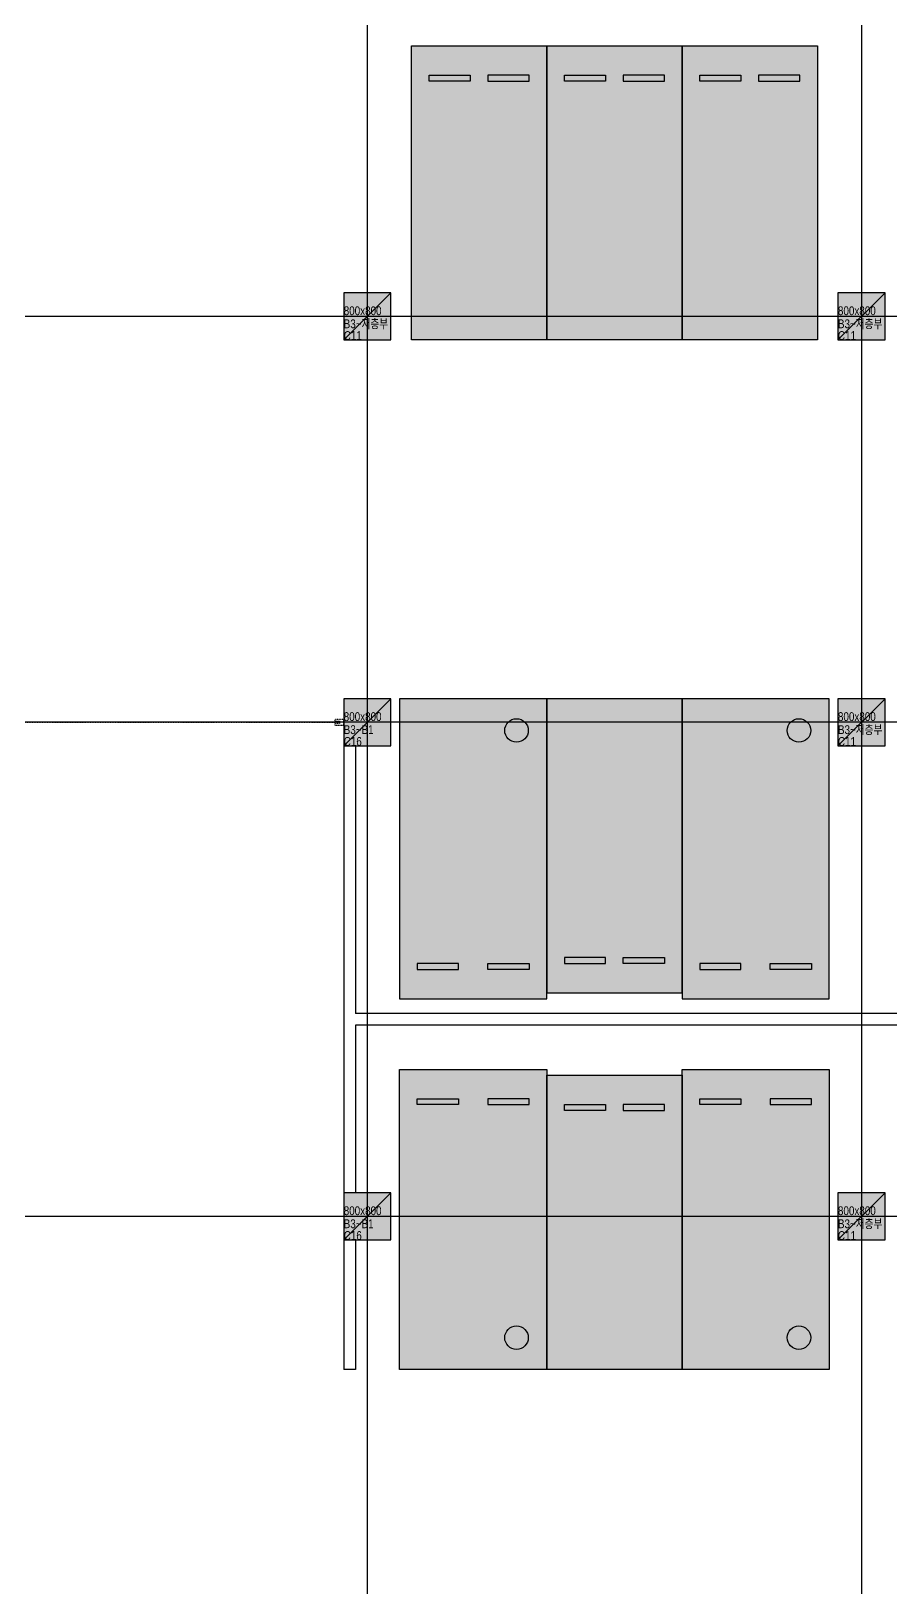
# Model space of a CAD drawing. Header units: millimetres. Extents: x -20379 to 476967, y -520228 to 220376.
# Drawn here: x 338132 to 352744, y -449936 to -423470 of the extents above; entities that cross this region are included whole.
import ezdxf
from ezdxf.enums import TextEntityAlignment as Align

# ---------------------------------------------------------------- set-up
doc = ezdxf.new("R2010")
doc.units = ezdxf.units.MM
doc.header["$MEASUREMENT"] = 0
doc.linetypes.add('$0$X-F_EXIT_B2F$0$18$0$STYLE_19', pattern=[0.83328, 0.41656, -0.41672])
doc.linetypes.add('$0$X-GRID_B3~B1$0$CENTER2', pattern=[1.125, 0.75, -0.125, 0.125, -0.125])
doc.layers.get('Defpoints').update_dxf_attribs({"color": 145, "lineweight": 9})
doc.layers.add('$0$NDC_S_HATCH MATERIAL', color=8, linetype='Continuous', lineweight=9)
for name, color, linetype in [('$0$X-COL-B2$0$A-254', 254, 'Continuous'), ('$0$X-COL-B2$0$A-COL', 2, 'Continuous'), ('$0$X-F_EXIT_B2F$0$A-SHUTTER', 4, 'Continuous'), ('$0$X-GRID_B3~B1$0$A-CEN1', 1, '$0$X-GRID_B3~B1$0$CENTER2'), ('$0$X-INT-B2$0$A-PARK', 5, 'Continuous'), ('$0$X-INT-B2$0$A-PARK(\\M+3C8AE\\M+3C0E5)', 5, 'Continuous'), ('$0$X-INT-B2$0$A-WALB', 3, 'Continuous')]:
    doc.layers.add(name, color=color, linetype=linetype)
doc.styles.add('$0$X-COL-B2$0$Hrtext', font='arial.ttf', dxfattribs={"width": 0.8})
doc.styles.add('$0$X-GRID_B3~B1$0$Heerim', font='', dxfattribs={"width": 0.8})
doc.styles.get('$0$X-GRID_B3~B1$0$Heerim').set_extended_font_data('Dotum')

# ---------------------------------------------------------------- blocks, each defined once
blk = doc.blocks.new('$0$258')
at = {"layer": '$0$X-COL-B2$0$A-254'}
h = blk.add_hatch(color=256, dxfattribs=at)
h.dxf.hatch_style = 1
h.paths.add_polyline_path([(442547, -114631), (441747, -114631), (441747, -115431), (442547, -115431)])
h = blk.add_hatch(color=256, dxfattribs=at)
h.dxf.hatch_style = 1
h.paths.add_polyline_path([(450947, -114631), (450147, -114631), (450147, -115431), (450947, -115431)])
h = blk.add_hatch(color=256, dxfattribs=at)
h.dxf.hatch_style = 1
h.paths.add_polyline_path([(442547, -121531), (441747, -121531), (441747, -122331), (442547, -122331)])
h = blk.add_hatch(color=256, dxfattribs=at)
h.dxf.hatch_style = 1
h.paths.add_polyline_path([(450947, -121531), (450147, -121531), (450147, -122331), (450947, -122331)])
h = blk.add_hatch(color=256, dxfattribs=at)
h.dxf.hatch_style = 1
h.paths.add_polyline_path([(442547, -129931), (441747, -129931), (441747, -130731), (442547, -130731)])
h = blk.add_hatch(color=256, dxfattribs=at)
h.dxf.hatch_style = 1
h.paths.add_polyline_path([(450947, -129931), (450147, -129931), (450147, -130731), (450947, -130731)])
at = {"layer": '$0$X-INT-B2$0$A-PARK'}
h = blk.add_hatch(color=254, dxfattribs=at)
h.dxf.hatch_style = 1
h.paths.add_polyline_path([(445197, -110431), (445197, -115431), (442897, -115431), (442897, -110431)])
h = blk.add_hatch(color=254, dxfattribs=at)
h.dxf.hatch_style = 1
h.paths.add_polyline_path([(447497, -110431), (447497, -115431), (445197, -115431), (445197, -110431)])
h = blk.add_hatch(color=254, dxfattribs=at)
h.dxf.hatch_style = 1
h.paths.add_polyline_path([(449797, -110431), (449797, -115431), (447497, -115431), (447497, -110431)])
h = blk.add_hatch(color=254, dxfattribs=at)
h.dxf.hatch_style = 1
h.paths.add_polyline_path([(447497, -126531), (447497, -121531), (445197, -121531), (445197, -126531)])
h = blk.add_hatch(color=254, dxfattribs=at)
h.dxf.hatch_style = 1
h.paths.add_polyline_path([(447497, -127931), (447497, -132931), (445197, -132931), (445197, -127931)])
at = {"layer": '$0$X-INT-B2$0$A-PARK(\\M+3C8AE\\M+3C0E5)'}
h = blk.add_hatch(color=251, dxfattribs=at)
h.dxf.hatch_style = 1
edge = h.paths.add_edge_path()
edge.add_arc((444684, -122069), 200, 0, 360)
h = blk.add_hatch(color=251, dxfattribs=at)
h.dxf.hatch_style = 1
edge = h.paths.add_edge_path()
edge.add_arc((449484, -122069), 200, 0, 360)
h = blk.add_hatch(color=251, dxfattribs=at)
h.dxf.hatch_style = 1
edge = h.paths.add_edge_path()
edge.add_arc((444684, -132392), 200, 0, 360)
h = blk.add_hatch(color=251, dxfattribs=at)
h.dxf.hatch_style = 1
edge = h.paths.add_edge_path()
edge.add_arc((449484, -132392), 200, 0, 360)
h = blk.add_hatch(color=254)
h.dxf.hatch_style = 1
h.paths.add_polyline_path([(445197, -126631), (445197, -121531), (442697, -121531), (442697, -126631)])
h = blk.add_hatch(color=254)
h.dxf.hatch_style = 1
h.paths.add_polyline_path([(449997, -126631), (449997, -121531), (447497, -121531), (447497, -126631)])
h = blk.add_hatch(color=254)
h.dxf.hatch_style = 1
h.paths.add_polyline_path([(445197, -127831), (445197, -132931), (442697, -132931), (442697, -127831)])
h = blk.add_hatch(color=254)
h.dxf.hatch_style = 1
h.paths.add_polyline_path([(449997, -127831), (449997, -132931), (447497, -132931), (447497, -127831)])
at = {"layer": '$0$X-COL-B2$0$A-COL'}
for p, q in [((442547, -114631), (441747, -114631)), ((441747, -114631), (441747, -115431)), ((442547, -115431), (442547, -114631)), ((450947, -114631), (450147, -114631)), ((450147, -114631), (450147, -115431)), ((450947, -115431), (450947, -114631)), ((441747, -115431), (442547, -115431)), ((450147, -115431), (450947, -115431)), ((442547, -121531), (441747, -121531)), ((441747, -121531), (441747, -122331)), ((442547, -122331), (442547, -121531)), ((450947, -121531), (450147, -121531)), ((450147, -121531), (450147, -122331)), ((450947, -122331), (450947, -121531)), ((441747, -122331), (442547, -122331)), ((450147, -122331), (450947, -122331)), ((442547, -129931), (441747, -129931)), ((441747, -129931), (441747, -130731)), ((442547, -130731), (442547, -129931)), ((450947, -129931), (450147, -129931)), ((450147, -129931), (450147, -130731)), ((450947, -130731), (450947, -129931)), ((441747, -130731), (442547, -130731)), ((450147, -130731), (450947, -130731))]:
    blk.add_line(p, q, dxfattribs=at)
at = {"layer": '$0$X-F_EXIT_B2F$0$A-SHUTTER', "linetype": '$0$X-F_EXIT_B2F$0$18$0$STYLE_19'}
for p, q in [((434207, -121931), (441687, -121931)), ((441747, -121881), (441597, -121881)), ((441597, -121881), (441597, -121911)), ((441597, -121911), (441687, -121911)), ((441687, -121951), (441597, -121951)), ((441597, -121951), (441597, -121981)), ((441597, -121981), (441747, -121981)), ((441687, -121911), (441687, -121951)), ((441747, -121981), (441747, -121881))]:
    blk.add_line(p, q, dxfattribs=at)
at = {"layer": '$0$X-GRID_B3~B1$0$A-CEN1', "ltscale": 10}
for p, q in [((442147, -71986), (442147, -206938)), ((450547, -71986), (450547, -206938)), ((565437, -115031), (324908, -115031)), ((565437, -121931), (425347, -121931)), ((565437, -130331), (425347, -130331))]:
    blk.add_line(p, q, dxfattribs=at)
at = {"layer": '$0$X-INT-B2$0$A-PARK'}
for p, q in [((442897, -115431), (442897, -110431)), ((442897, -110431), (445197, -110431)), ((445197, -110431), (445197, -115431)), ((445197, -115431), (445197, -110431)), ((445197, -110431), (447497, -110431)), ((447497, -110431), (447497, -115431)), ((447497, -115431), (447497, -110431)), ((447497, -110431), (449797, -110431)), ((449797, -110431), (449797, -115431)), ((443197, -111031), (443197, -110931)), ((443197, -110931), (443897, -110931)), ((443897, -111031), (443197, -111031)), ((443897, -110931), (443897, -111031)), ((444197, -110931), (444197, -111031)), ((444897, -110931), (444197, -110931)), ((444197, -111031), (444897, -111031)), ((444897, -111031), (444897, -110931)), ((445497, -111031), (445497, -110931)), ((445497, -110931), (446197, -110931)), ((446197, -111031), (445497, -111031)), ((446197, -110931), (446197, -111031)), ((446497, -110931), (446497, -111031)), ((447197, -110931), (446497, -110931)), ((446497, -111031), (447197, -111031)), ((447197, -111031), (447197, -110931)), ((447797, -111031), (447797, -110931)), ((447797, -110931), (448497, -110931)), ((448497, -111031), (447797, -111031)), ((448497, -110931), (448497, -111031)), ((448797, -110931), (448797, -111031)), ((449497, -110931), (448797, -110931)), ((448797, -111031), (449497, -111031)), ((449497, -111031), (449497, -110931)), ((445197, -115431), (442897, -115431)), ((447497, -115431), (445197, -115431)), ((449797, -115431), (447497, -115431)), ((447497, -121531), (445197, -121531)), ((445197, -121531), (445197, -126531)), ((447497, -126531), (447497, -121531)), ((446197, -125931), (445497, -125931)), ((445497, -125931), (445497, -126031)), ((446197, -126031), (446197, -125931)), ((446497, -126031), (446497, -125931)), ((446497, -125931), (447197, -125931)), ((447197, -125931), (447197, -126031)), ((445497, -126031), (446197, -126031)), ((447197, -126031), (446497, -126031)), ((445197, -126531), (447497, -126531)), ((445197, -132931), (445197, -127931)), ((445197, -127931), (447497, -127931)), ((447497, -127931), (447497, -132931)), ((445497, -128531), (445497, -128431)), ((445497, -128431), (446197, -128431)), ((446197, -128531), (445497, -128531)), ((446197, -128431), (446197, -128531)), ((446497, -128431), (446497, -128531)), ((447197, -128431), (446497, -128431)), ((446497, -128531), (447197, -128531)), ((447197, -128531), (447197, -128431)), ((447497, -132931), (445197, -132931))]:
    blk.add_line(p, q, dxfattribs=at)
at = {"layer": '$0$X-INT-B2$0$A-PARK(\\M+3C8AE\\M+3C0E5)'}
for p, q in [((445197, -121531), (442697, -121531)), ((442697, -121531), (442697, -126631)), ((445197, -126631), (445197, -121531)), ((449997, -121531), (447497, -121531)), ((447497, -121531), (447497, -126631)), ((449997, -126631), (449997, -121531)), ((443697, -126031), (442997, -126031)), ((442997, -126031), (442997, -126131)), ((442997, -126131), (443697, -126131)), ((443697, -126131), (443697, -126031)), ((444197, -126131), (444197, -126031)), ((444197, -126031), (444897, -126031)), ((444897, -126131), (444197, -126131)), ((444897, -126031), (444897, -126131)), ((448497, -126031), (447797, -126031)), ((447797, -126031), (447797, -126131)), ((447797, -126131), (448497, -126131)), ((448497, -126131), (448497, -126031)), ((448997, -126131), (448997, -126031)), ((448997, -126031), (449697, -126031)), ((449697, -126131), (448997, -126131)), ((449697, -126031), (449697, -126131)), ((442697, -126631), (445197, -126631)), ((447497, -126631), (449997, -126631)), ((442697, -132931), (442697, -127831)), ((442697, -127831), (445197, -127831)), ((445197, -127831), (445197, -132931)), ((447497, -132931), (447497, -127831)), ((447497, -127831), (449997, -127831)), ((449997, -127831), (449997, -132931)), ((442997, -128431), (442997, -128331)), ((442997, -128331), (443697, -128331)), ((443697, -128331), (443697, -128431)), ((444197, -128331), (444197, -128431)), ((444897, -128331), (444197, -128331)), ((444897, -128431), (444897, -128331)), ((447797, -128431), (447797, -128331)), ((447797, -128331), (448497, -128331)), ((448497, -128331), (448497, -128431)), ((448997, -128331), (448997, -128431)), ((449697, -128331), (448997, -128331)), ((449697, -128431), (449697, -128331)), ((443697, -128431), (442997, -128431)), ((444197, -128431), (444897, -128431)), ((448497, -128431), (447797, -128431)), ((448997, -128431), (449697, -128431)), ((445197, -132931), (442697, -132931)), ((449997, -132931), (447497, -132931))]:
    blk.add_line(p, q, dxfattribs=at)
for centre in [(444684, -122069), (449484, -122069), (444684, -132392), (449484, -132392)]:
    blk.add_circle(centre, 200, dxfattribs=at)
at = {"layer": '$0$X-INT-B2$0$A-WALB', "ltscale": 10}
for p, q in [((441747, -122331), (441747, -129931)), ((441947, -122331), (441947, -126881)), ((457097, -126881), (441947, -126881)), ((441947, -127081), (441947, -129931)), ((457297, -127081), (441947, -127081)), ((441747, -130731), (441747, -132931)), ((441947, -130731), (441947, -132931)), ((441947, -132931), (441747, -132931))]:
    blk.add_line(p, q, dxfattribs=at)
at = {"layer": 'Defpoints'}
for p, q in [((442547, -114631), (441747, -115431)), ((450947, -114631), (450147, -115431)), ((442547, -121531), (441747, -122331)), ((450947, -121531), (450147, -122331)), ((442547, -129931), (441747, -130731)), ((450947, -129931), (450147, -130731))]:
    blk.add_line(p, q, dxfattribs=at)
at = {"style": '$0$X-GRID_B3~B1$0$Heerim', "width": 0.8}
for p in [(336345, -75064), (371545, -75064), (419545, -75064), (470745, -75064), (553745, -75064)]:
    blk.add_attdef('NO', text='', height=1000, dxfattribs=at).set_placement(p, align=Align.MIDDLE_CENTER)
for p in [(573015, -105332), (573015, -115032), (573015, -121932), (573015, -130632), (573015, -139932)]:
    blk.add_attdef('NO', text='', height=1000, rotation=90, dxfattribs=at).set_placement(p, align=Align.MIDDLE_CENTER)
at = {"layer": 'Defpoints', "style": '$0$X-COL-B2$0$Hrtext', "width": 0.8}
for s, p in [('800x800', (441747, -115009)), ('800x800', (450147, -115009)), ('B3~저층부', (441747, -115231)), ('B3~저층부', (450147, -115231)), ('800x800', (441747, -121909)), ('B3~B1', (441747, -122131)), ('800x800', (450147, -121909)), ('B3~저층부', (450147, -122131)), ('800x800', (441747, -130309)), ('800x800', (450147, -130309)), ('B3~B1', (441747, -130531)), ('B3~저층부', (450147, -130531))]:
    blk.add_text(s, height=150, dxfattribs=at).set_placement(p)
at = {"layer": 'Defpoints', "color": 6, "style": '$0$X-COL-B2$0$Hrtext', "width": 0.8}
for s, p in [('C11', (441747, -115431)), ('C11', (450147, -115431)), ('C16', (441747, -122331)), ('C11', (450147, -122331)), ('C16', (441747, -130731)), ('C11', (450147, -130731))]:
    blk.add_text(s, height=150, dxfattribs=at).set_placement(p)

msp = doc.modelspace()

# ---------------------------------------------------------------- block references
at = {"layer": '$0$NDC_S_HATCH MATERIAL'}
msp.add_blockref('$0$258', (-98302, -313290), dxfattribs=at)

doc.saveas('drawing.dxf')
